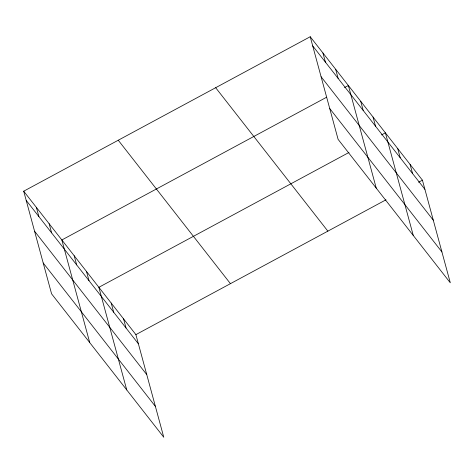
<?xml version="1.0" encoding="UTF-8"?>
<svg xmlns="http://www.w3.org/2000/svg" width="474" height="474" viewBox="0 0 474 474"><rect width="100%" height="100%" fill="white"/><g stroke="black" fill="none" stroke-linecap="round" stroke-linejoin="round"><path stroke-width="0.71" d="M23.7 191.2L135.896 334.632L163.779 437.265L51.583 293.833L23.7 191.2L310.221 36.735L422.417 180.167L450.3 282.8L338.104 139.368L310.221 36.735M326.645 97.211L61.845 239.968L89.728 342.601M344.533 87.566L348.366 85.498L376.249 188.137M348.977 152.468L98.87 287.303L126.754 389.936M381.558 134.9L385.392 132.833L413.275 235.465M135.896 334.632L386.002 199.797M418.583 182.235L422.417 180.167M312.71 45.901L424.905 189.333M321.094 76.747L433.283 220.179M329.726 108.522L441.922 251.955M215.67 87.708L327.866 231.14M118.251 140.227L230.447 283.659M26.189 200.372L138.384 343.804M34.572 231.211L146.768 374.644M43.205 262.993L155.401 406.425M410.075 164.389L412.564 173.555M397.733 148.611L400.222 157.777M373.05 117.054L375.538 126.226M360.708 101.276L363.197 110.448M335.651 69.245L338.14 78.411M322.936 52.987L325.425 62.159M123.554 318.854L126.043 328.026M111.212 303.076L113.701 312.248M86.529 271.525L89.017 280.691M74.187 255.747L76.681 264.913M49.13 223.71L51.625 232.882M36.415 207.458L38.904 216.624"/></g></svg>
